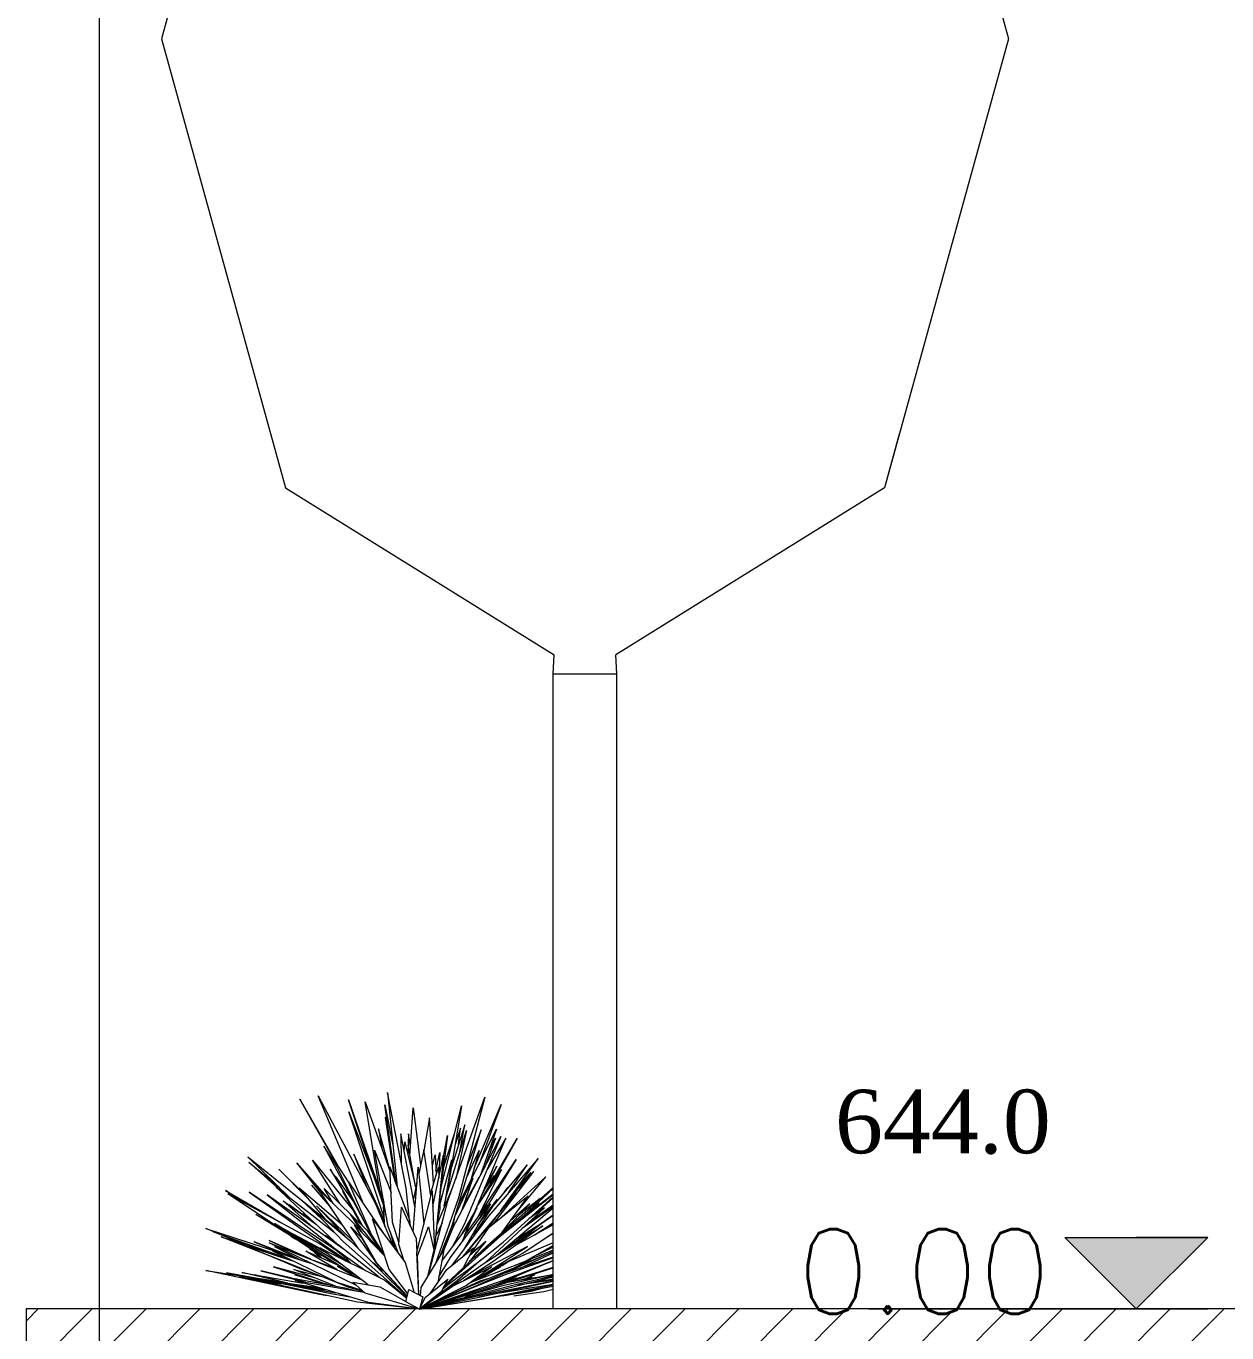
# Model space of a CAD drawing. Header units: millimetres. Extents: x 476244520 to 476657119, y 4620824743 to 4621446928.
# Drawn here: x 476544212 to 476549883, y 4621025854 to 4621032026 of the extents above; entities that cross this region are included whole.
import ezdxf

# ---------------------------------------------------------------- set-up
doc = ezdxf.new("R2010")
doc.units = ezdxf.units.MM
doc.header["$MEASUREMENT"] = 0
for name, color, linetype, lineweight in [('0_Pen_No__1_Pen_No__250', 7, 'Continuous', 0), ('0_Pen_No__250_Pen_No__142', 142, 'Continuous', 0), ('2D Drafting - General_Pen_No__7_Pen_No__250', 7, 'Continuous', 0), ('2D Drafting - General_Pen_No__7_Pen_No__7', 7, 'Continuous', 0), ('New_Interior - Furniture _Pen_No__7', 7, 'Continuous', 0), ('New_New_piketebi_Pen_No__7_Pen_No__1', 1, 'Continuous', 0), ('New_Structural - Bearing_Pen_No__1', 1, 'Continuous', 0), ('New_Structural - Bearing_Pen_No__7', 7, 'Continuous', 0), ('zoma_Pen_No__1_Pen_No__142', 142, 'Continuous', 0)]:
    doc.layers.add(name, color=color, linetype=linetype, lineweight=lineweight)
doc.styles.add('GENERATED_STYLE_7', font='times.ttf')

msp = doc.modelspace()

# ---------------------------------------------------------------- hatches: boundary and pattern name
at = {"layer": '0_Pen_No__250_Pen_No__142', "linetype": 'Continuous', "lineweight": 0}
msp.add_hatch(color=142, dxfattribs=at).paths.add_polyline_path([(476549455.02, 4621025966.681), (476549117.491, 4621026304.374), (476549792.713, 4621026304.209)])
at = {"layer": '2D Drafting - General_Pen_No__7_Pen_No__7', "linetype": 'Continuous', "lineweight": 0}
h = msp.add_hatch(dxfattribs=at)
h.set_pattern_fill('MASONRY_BLOCK', style=0, pattern_type=2)
h.set_pattern_definition([(45, (476844527.15, 4621385791.04), (-127.27922, 127.27922), [])])
h.paths.add_polyline_path([(476544212.138, 4621025966.681), (476544212.138, 4621025409.695), (476553246.457, 4621025409.695), (476570925.527, 4621023110.182), (476576163.4, 4621023110.189), (476576163.4, 4621023667.311), (476570925.391, 4621023666.024), (476553225.73, 4621025966.681)])

# ---------------------------------------------------------------- linework, layer by layer
at = {"layer": '0_Pen_No__1_Pen_No__250', "color": 7, "linetype": 'Continuous', "lineweight": 0, "flags": 128}
for points in [[(476549455.02, 4621025966.681), (476549117.491, 4621026304.374), (476549455.102, 4621026304.292)], [(476549455.02, 4621025966.681), (476549792.713, 4621026304.209), (476549455.102, 4621026304.292)], [(476548192.631, 4621025966.989), (476549792.631, 4621025966.598)]]:
    msp.add_lwpolyline(points, dxfattribs=at)
at = {"layer": '0_Pen_No__250_Pen_No__142', "color": 142, "linetype": 'Continuous', "lineweight": 0, "flags": 128}
msp.add_lwpolyline([(476549455.02, 4621025966.681), (476549117.491, 4621026304.374), (476549792.713, 4621026304.209)], close=True, dxfattribs=at)
at = {"layer": '2D Drafting - General_Pen_No__7_Pen_No__250', "color": 7, "linetype": 'Continuous', "lineweight": 0, "flags": 128}
msp.add_lwpolyline([(476544212.138, 4621025966.681), (476544212.138, 4621025409.695), (476553246.457, 4621025409.695), (476570925.527, 4621023110.182), (476576163.4, 4621023110.189), (476576163.4, 4621023667.311), (476570925.391, 4621023666.024), (476553225.73, 4621025966.681)], close=True, dxfattribs=at)
at = {"layer": 'New_Interior - Furniture _Pen_No__7', "color": 7, "linetype": 'Continuous', "lineweight": 0}
for p, q in [((476545437.236, 4621034087.345), (476544851.449, 4621031966.024)), ((476548265.663, 4621034087.345), (476548851.449, 4621031966.024)), ((476544851.449, 4621031966.024), (476545437.236, 4621029844.704)), ((476548851.449, 4621031966.024), (476548265.663, 4621029844.704)), ((476548335.593, 4621030097.941), (476548265.663, 4621029844.704)), ((476545437.236, 4621029844.704), (476546705.969, 4621029056.414)), ((476548265.663, 4621029844.704), (476546996.93, 4621029056.414)), ((476546701.449, 4621028966.024), (476546705.969, 4621029056.414)), ((476547001.449, 4621028966.024), (476546996.93, 4621029056.414)), ((476546701.449, 4621028966.024), (476546703.728, 4621028966.024)), ((476546701.449, 4621025966.024), (476546701.449, 4621028966.024)), ((476546703.728, 4621028966.024), (476546710.496, 4621028966.024)), ((476546710.496, 4621028966.024), (476546721.546, 4621028966.024)), ((476546721.546, 4621028966.024), (476546736.543, 4621028966.024)), ((476546736.543, 4621028966.024), (476546755.031, 4621028966.024)), ((476546755.031, 4621028966.024), (476546776.449, 4621028966.024)), ((476546776.449, 4621028966.024), (476546800.146, 4621028966.024)), ((476546800.146, 4621028966.024), (476546825.402, 4621028966.024)), ((476546825.402, 4621028966.024), (476546851.449, 4621028966.024)), ((476546851.449, 4621028966.024), (476546877.497, 4621028966.024)), ((476546877.497, 4621028966.024), (476546902.753, 4621028966.024)), ((476546902.753, 4621028966.024), (476546926.449, 4621028966.024)), ((476546926.449, 4621028966.024), (476546947.868, 4621028966.024)), ((476546947.868, 4621028966.024), (476546966.356, 4621028966.024)), ((476546966.356, 4621028966.024), (476546981.353, 4621028966.024)), ((476546981.353, 4621028966.024), (476546992.403, 4621028966.024)), ((476546992.403, 4621028966.024), (476546999.171, 4621028966.024)), ((476546999.171, 4621028966.024), (476547001.449, 4621028966.024)), ((476547001.449, 4621025966.024), (476547001.449, 4621028966.024)), ((476545805.465, 4621026463.139), (476545590.916, 4621026972.536)), ((476545590.916, 4621026972.536), (476545861.511, 4621026462.899)), ((476546006.88, 4621026536.342), (476545919.271, 4621026989.75)), ((476545919.271, 4621026989.75), (476545964.121, 4621026544.431)), ((476545677.059, 4621026653.485), (476545504.897, 4621026957.154)), ((476545504.897, 4621026957.154), (476545692.293, 4621026630.197)), ((476545892.177, 4621026480.781), (476545734.276, 4621026954.551)), ((476545734.276, 4621026954.551), (476545893.995, 4621026492.58)), ((476545882.955, 4621026524.512), (476545812.724, 4621026944.25)), ((476545812.724, 4621026944.25), (476545930.346, 4621026618.868)), ((476545960.338, 4621026554.608), (476545906.4, 4621026930.602)), ((476545906.4, 4621026930.602), (476545945.268, 4621026731.622)), ((476546025.022, 4621026692.155), (476546040.212, 4621026916.593)), ((476546040.212, 4621026916.593), (476546075.211, 4621026647.495)), ((476546168.024, 4621026521.238), (476546268.329, 4621026925.334)), ((476546268.329, 4621026925.334), (476546199.544, 4621026508.277)), ((476546204.084, 4621026476.729), (476546378.258, 4621026967.346)), ((476546378.258, 4621026967.346), (476546254.797, 4621026492.165)), ((476546328.109, 4621026631.024), (476546456.18, 4621026932.691)), ((476546456.18, 4621026932.691), (476546349.324, 4621026647.06)), ((476545891.276, 4621026431.727), (476545736.617, 4621026898.273)), ((476545736.617, 4621026898.273), (476545860.82, 4621026574.866)), ((476545955.638, 4621026567.25), (476545910.103, 4621026872.897)), ((476545910.103, 4621026872.897), (476545925.616, 4621026796.647)), ((476546117.249, 4621026869.675), (476546090.824, 4621026713.566)), ((476546136.714, 4621026558.423), (476546117.249, 4621026869.675)), ((476545930.111, 4621026623.323), (476545875.829, 4621026817.034)), ((476545875.829, 4621026817.034), (476545891.754, 4621026725.626)), ((476546048.571, 4621026450.38), (476545981.262, 4621026793.128)), ((476545981.262, 4621026793.128), (476545983.583, 4621026656.915)), ((476546018.372, 4621026793.617), (476546014.53, 4621026696.768)), ((476546027.884, 4621026734.442), (476546018.372, 4621026793.617)), ((476546202.65, 4621026786.555), (476546162.318, 4621026477.515)), ((476546183.135, 4621026685.664), (476546202.65, 4621026786.555)), ((476546233.74, 4621026792.074), (476546183.182, 4621026637.385)), ((476546197.753, 4621026502.393), (476546291.122, 4621026809.13)), ((476546283.564, 4621026836.466), (476546219.923, 4621026631.839)), ((476546224.135, 4621026360.105), (476546360.394, 4621026812.859)), ((476546233.072, 4621026783.295), (476546233.74, 4621026792.074)), ((476546263.827, 4621026819.9), (476546238.433, 4621026744.07)), ((476546291.122, 4621026809.13), (476546241.175, 4621026581.209)), ((476546252.884, 4621026455.633), (476546434.162, 4621026815.458)), ((476546254.479, 4621026742.948), (476546263.827, 4621026819.9)), ((476546260.333, 4621026707.984), (476546283.564, 4621026836.466)), ((476546360.394, 4621026812.859), (476546292.244, 4621026636.293)), ((476546434.162, 4621026815.458), (476546356.216, 4621026594.694)), ((476545679.406, 4621026640.369), (476545618.286, 4621026736.093)), ((476545618.286, 4621026736.093), (476545852.747, 4621026296.483)), ((476545997.812, 4621026708.851), (476546000.592, 4621026755.55)), ((476546000.592, 4621026755.55), (476546052.205, 4621026537.874)), ((476546016.779, 4621026739.74), (476546015.026, 4621026694.675)), ((476546050.516, 4621026544.998), (476546016.779, 4621026739.74)), ((476546226.182, 4621026346.262), (476546454.103, 4621026781.709)), ((476546454.103, 4621026781.709), (476546280.692, 4621026365.682)), ((476546329.562, 4621026422.815), (476546476.93, 4621026773.985)), ((476546370.763, 4621026497.098), (476546530.763, 4621026771.638)), ((476546429.002, 4621026773.129), (476546376.264, 4621026632.997)), ((476546476.93, 4621026773.985), (476546389.113, 4621026625.794)), ((476546397.642, 4621026712.023), (476546429.002, 4621026773.129)), ((476546530.763, 4621026771.638), (476546403.138, 4621026544.532)), ((476545456.916, 4621026491.91), (476545259.393, 4621026685.449)), ((476545259.393, 4621026685.449), (476545679.286, 4621026347.238)), ((476545426.163, 4621026515.802), (476545263.822, 4621026660.127)), ((476545263.822, 4621026660.127), (476545406.685, 4621026541.128)), ((476545693.497, 4621026464.321), (476545564.403, 4621026668.66)), ((476545564.403, 4621026668.66), (476545757.717, 4621026430.377)), ((476545821.449, 4621026355.851), (476545659.325, 4621026680.593)), ((476545659.325, 4621026680.593), (476545736.757, 4621026562.228)), ((476545904.517, 4621026381.456), (476545759.472, 4621026698.301)), ((476545759.472, 4621026698.301), (476545822.336, 4621026536.681)), ((476545921.67, 4621026356.482), (476545857.322, 4621026717.074)), ((476545857.322, 4621026717.074), (476545935.776, 4621026516.12)), ((476546090.087, 4621026718.377), (476546066.32, 4621026605.13)), ((476546123.406, 4621026501.004), (476546090.087, 4621026718.377)), ((476546131.419, 4621026643.095), (476546143.946, 4621026694.245)), ((476546132.298, 4621026450.139), (476546183.791, 4621026692.216)), ((476546183.791, 4621026692.216), (476546139.985, 4621026254.214)), ((476546143.946, 4621026694.245), (476546148.644, 4621026599.93)), ((476546147.661, 4621026619.656), (476546165.662, 4621026706.135)), ((476546165.662, 4621026706.135), (476546160.486, 4621026595.61)), ((476546165.268, 4621026457.671), (476546221.832, 4621026670.478)), ((476546221.832, 4621026670.478), (476546184.376, 4621026442.892)), ((476546291.879, 4621026585.203), (476546352.003, 4621026714.846)), ((476546352.003, 4621026714.846), (476546310.989, 4621026570.968)), ((476546354.132, 4621026416.548), (476546525.96, 4621026672.297)), ((476546525.96, 4621026672.297), (476546354.282, 4621026394.896)), ((476546630.216, 4621026677.085), (476546395.054, 4621026404.907)), ((476546452.362, 4621026428.264), (476546630.216, 4621026677.085)), ((476545532.026, 4621026502.112), (476545405.536, 4621026626.716)), ((476545405.536, 4621026626.716), (476545544.49, 4621026487.146)), ((476545609.359, 4621026508.203), (476545491.213, 4621026656.522)), ((476545491.213, 4621026656.522), (476545646.471, 4621026480.332)), ((476545676.619, 4621026584.262), (476545647.644, 4621026626.251)), ((476545647.644, 4621026626.251), (476545715.028, 4621026511.669)), ((476545843.424, 4621026620.163), (476545837.341, 4621026643.211)), ((476545837.341, 4621026643.211), (476545840.635, 4621026635.428)), ((476545943.137, 4621026376.827), (476545929.335, 4621026637.999)), ((476545929.335, 4621026637.999), (476546022.496, 4621026387.415)), ((476546039.239, 4621026330.856), (476546063.135, 4621026636.912)), ((476546063.135, 4621026636.912), (476546090.116, 4621026367.672)), ((476546122.295, 4621026508.254), (476546159.078, 4621026636.233)), ((476546159.078, 4621026636.233), (476546160.872, 4621026584.472)), ((476546222.065, 4621026638.726), (476546222.928, 4621026650.057)), ((476546457.751, 4621026624.549), (476546344.727, 4621026458.951)), ((476546344.919, 4621026398.054), (476546457.751, 4621026624.549)), ((476546435.466, 4621026640.906), (476546361.382, 4621026498.64)), ((476546379.054, 4621026540.752), (476546435.466, 4621026640.906)), ((476546578.195, 4621026647.694), (476546419.464, 4621026457.334)), ((476546419.637, 4621026368.329), (476546610.117, 4621026616.6)), ((476546490.637, 4621026515.536), (476546578.195, 4621026647.694)), ((476546610.117, 4621026616.6), (476546496.492, 4621026490.002)), ((476546509.531, 4621026508.244), (476546595.053, 4621026611.064)), ((476546595.053, 4621026611.064), (476546514.805, 4621026510.406)), ((476545686.086, 4621026268.727), (476545393.298, 4621026541.335)), ((476545393.298, 4621026541.335), (476545667.102, 4621026328.615)), ((476545623.777, 4621026391.949), (476545501.894, 4621026538.29)), ((476545501.894, 4621026538.29), (476545706.379, 4621026363.287)), ((476545602.167, 4621026522.679), (476545548.989, 4621026590.126)), ((476545548.989, 4621026590.126), (476545645.779, 4621026480.463)), ((476545641.989, 4621026459.465), (476545560.167, 4621026551.677)), ((476545560.167, 4621026551.677), (476545653.823, 4621026441.789)), ((476545596.029, 4621026528.114), (476545574.112, 4621026557.425)), ((476545574.112, 4621026557.425), (476545578.242, 4621026553.024)), ((476545802.038, 4621026358.023), (476545671.056, 4621026594.297)), ((476545671.056, 4621026594.297), (476545760.059, 4621026470.272)), ((476545842.735, 4621026318.848), (476545734.354, 4621026567.749)), ((476545734.354, 4621026567.749), (476545903.452, 4621026318.995)), ((476545862.31, 4621026584.227), (476545879.927, 4621026542.609)), ((476546057.297, 4621026562.136), (476546041.469, 4621026486.72)), ((476546224.543, 4621026537.176), (476546151.025, 4621026364.607)), ((476546223.986, 4621026532.789), (476546224.543, 4621026537.176)), ((476546239.257, 4621026410.352), (476546322.15, 4621026584.473)), ((476546322.15, 4621026584.473), (476546268.914, 4621026427.903)), ((476546349.976, 4621026587.285), (476546280.145, 4621026460.932)), ((476546345.081, 4621026573.422), (476546349.976, 4621026587.285)), ((476546422.477, 4621026597.72), (476546383.616, 4621026541.337)), ((476546401.754, 4621026550.275), (476546422.477, 4621026597.72)), ((476546408.475, 4621026281.773), (476546701.449, 4621026540.457)), ((476546666.182, 4621026591.029), (476546441.763, 4621026386.04)), ((476546469.57, 4621026517.424), (476546486.459, 4621026539.975)), ((476546486.459, 4621026539.975), (476546476.217, 4621026525.396)), ((476546493.969, 4621026519.392), (476546510.165, 4621026543.36)), ((476546510.165, 4621026543.36), (476546505.307, 4621026537.678)), ((476546530.123, 4621026425.502), (476546666.182, 4621026591.029)), ((476545244.158, 4621026467.83), (476545153.926, 4621026526.24)), ((476545153.926, 4621026526.24), (476545414.667, 4621026375.489)), ((476545560.309, 4621026246.726), (476545164.512, 4621026510.962)), ((476545164.512, 4621026510.962), (476545597.504, 4621026276.472)), ((476545660.94, 4621026253.479), (476545265.996, 4621026518.14)), ((476545265.996, 4621026518.14), (476545622.458, 4621026266.837)), ((476545706.94, 4621026252.285), (476545351.026, 4621026505.555)), ((476545351.026, 4621026505.555), (476545670.187, 4621026251.798)), ((476545565.493, 4621026352.939), (476545425.548, 4621026477.258)), ((476545425.548, 4621026477.258), (476545582.734, 4621026364.955)), ((476545590.077, 4621026410.052), (476545512.057, 4621026481.091)), ((476545512.057, 4621026481.091), (476545607.941, 4621026391.165)), ((476545780.21, 4621026253.008), (476545595.064, 4621026529.554)), ((476545595.064, 4621026529.554), (476545788.903, 4621026341.919)), ((476545661.52, 4621026465.226), (476545620.297, 4621026536.007)), ((476545620.297, 4621026536.007), (476545820.98, 4621026339.473)), ((476545636.8, 4621026490.636), (476545652.011, 4621026474.43)), ((476545792.335, 4621026367.525), (476545707.353, 4621026521.814)), ((476545707.353, 4621026521.814), (476545721.895, 4621026502.589)), ((476545899.333, 4621026481.654), (476545889.783, 4621026504.764)), ((476545907.319, 4621026436.903), (476545892.177, 4621026480.781)), ((476545893.995, 4621026492.58), (476545901.273, 4621026470.783)), ((476545894.062, 4621026475.319), (476545914.774, 4621026395.126)), ((476545898.432, 4621026483.834), (476545898.338, 4621026485.427)), ((476545898.338, 4621026485.427), (476545898.788, 4621026484.707)), ((476546026.591, 4621026357.58), (476546006.88, 4621026536.342)), ((476546041.469, 4621026486.72), (476546041.483, 4621026486.476)), ((476546056.674, 4621026233.73), (476546129.366, 4621026524.872)), ((476546110.842, 4621026122.417), (476546204.084, 4621026476.729)), ((476546129.366, 4621026524.872), (476546140.552, 4621026239.756)), ((476546254.797, 4621026492.165), (476546143.96, 4621026177.166)), ((476546164.105, 4621026491.213), (476546165.91, 4621026439.157)), ((476546179.172, 4621026509.978), (476546164.982, 4621026465.943)), ((476546186.217, 4621026454.077), (476546197.753, 4621026502.393)), ((476546437.198, 4621026484.007), (476546337.778, 4621026334.481)), ((476546344.599, 4621026360.489), (476546437.198, 4621026484.007)), ((476546351.931, 4621026476.119), (476546366.1, 4621026496.608)), ((476546357.347, 4621026310.049), (476546525.997, 4621026515.801)), ((476546366.1, 4621026496.608), (476546359.44, 4621026480.508)), ((476546525.997, 4621026515.801), (476546359.636, 4621026318.031)), ((476546583.335, 4621026499.363), (476546398.46, 4621026351.378)), ((476546701.449, 4621026506.118), (476546452.92, 4621026310.275)), ((476546458.217, 4621026325.693), (476546583.335, 4621026499.363)), ((476546465.438, 4621026282.153), (476546701.449, 4621026496.683)), ((476546639.874, 4621026488.037), (476546541.136, 4621026411.127)), ((476546701.449, 4621026536.088), (476546541.545, 4621026387.363)), ((476546701.449, 4621026509.297), (476546574.208, 4621026409.057)), ((476546607.197, 4621026406.885), (476546701.449, 4621026491.976)), ((476546630.314, 4621026477.647), (476546639.874, 4621026488.037)), ((476546701.449, 4621026506.446), (476546642.929, 4621026460.004)), ((476545468.028, 4621026446.908), (476545454.093, 4621026459.417)), ((476545454.093, 4621026459.417), (476545575.736, 4621026371.471)), ((476545545.943, 4621026393.011), (476545520.738, 4621026420.536)), ((476545520.738, 4621026420.536), (476545528.128, 4621026415.798)), ((476545708.669, 4621026284.668), (476545559.82, 4621026442.042)), ((476545559.82, 4621026442.042), (476545747.574, 4621026285.334)), ((476545758.942, 4621026284.776), (476545583.903, 4621026453.563)), ((476545583.903, 4621026453.563), (476545730.089, 4621026299.928)), ((476545861.511, 4621026462.899), (476545946.481, 4621026260.232)), ((476545878.405, 4621026422.605), (476545904.688, 4621026378.58)), ((476545903.411, 4621026400.076), (476545891.276, 4621026431.727)), ((476545905.981, 4621026356.832), (476545900.396, 4621026450.796)), ((476545972.04, 4621026270.346), (476545984.186, 4621026447.182)), ((476545984.186, 4621026447.182), (476546054.049, 4621026299.561)), ((476546165.91, 4621026439.157), (476546151.292, 4621026367.27)), ((476546216.351, 4621026210.352), (476546405.251, 4621026463.091)), ((476546342.753, 4621026445.505), (476546267.433, 4621026315.945)), ((476546405.251, 4621026463.091), (476546277.151, 4621026246.389)), ((476546279.013, 4621026331.335), (476546342.753, 4621026445.505)), ((476546282.96, 4621026312.749), (476546389.601, 4621026459.571)), ((476546292.808, 4621026335.231), (476546327.979, 4621026419.041)), ((476546294.088, 4621026338.282), (476546335.516, 4621026432.068)), ((476546635.337, 4621026466.069), (476546316.598, 4621026198.596)), ((476546332.388, 4621026427.675), (476546330.474, 4621026424.987)), ((476546335.516, 4621026432.068), (476546334.291, 4621026430.349)), ((476546389.601, 4621026459.571), (476546349.123, 4621026387.994)), ((476546397.063, 4621026430.47), (476546358.945, 4621026384.757)), ((476546382.875, 4621026187.256), (476546660.61, 4621026444.951)), ((476546432.472, 4621026218.835), (476546701.449, 4621026444.312)), ((476546465.413, 4621026332.046), (476546590.71, 4621026462.899)), ((476546590.71, 4621026462.899), (476546499.797, 4621026383.408)), ((476546552.041, 4621026388.383), (476546635.337, 4621026466.069)), ((476546701.449, 4621026448.405), (476546554.52, 4621026346.516)), ((476546566.531, 4621026408.33), (476546581.032, 4621026424.089)), ((476546660.61, 4621026444.951), (476546586.187, 4621026391.912)), ((476546701.449, 4621026456.901), (476546587.549, 4621026377.162)), ((476546682.547, 4621026435.297), (476546701.449, 4621026451.582)), ((476545467.14, 4621026308.926), (476545297.244, 4621026412.253)), ((476545297.244, 4621026412.253), (476545374.706, 4621026369.856)), ((476545386.214, 4621026362.953), (476545341.819, 4621026389.584)), ((476545341.819, 4621026389.584), (476545370.582, 4621026373.389)), ((476545702.067, 4621026176.698), (476545385.401, 4621026370.98)), ((476545385.401, 4621026370.98), (476545632.415, 4621026230.087)), ((476545736.802, 4621026141.965), (476545391.592, 4621026364.156)), ((476545391.592, 4621026364.156), (476545428.244, 4621026344.695)), ((476545871.268, 4621026253.551), (476545743.252, 4621026412.083)), ((476545743.252, 4621026412.083), (476545797.957, 4621026328.003)), ((476545859.73, 4621026194.349), (476545745.176, 4621026354.63)), ((476545745.176, 4621026354.63), (476545798.663, 4621026299.834)), ((476545865.687, 4621026184.06), (476545762.393, 4621026362.485)), ((476545762.393, 4621026362.485), (476545769.169, 4621026355.706)), ((476545868.062, 4621026182.472), (476545766.675, 4621026360.075)), ((476545766.675, 4621026360.075), (476545905.104, 4621026218.153)), ((476545837.782, 4621026330.222), (476545821.449, 4621026355.851)), ((476545926.522, 4621026152.669), (476545847.996, 4621026392.752)), ((476545847.996, 4621026392.752), (476546002.083, 4621026185.416)), ((476545970.405, 4621026228.04), (476545921.67, 4621026356.482)), ((476545972.756, 4621026280.77), (476545943.137, 4621026376.827)), ((476546022.496, 4621026387.415), (476546025.61, 4621026359.653)), ((476546060.662, 4621026217.762), (476546112.946, 4621026354.506)), ((476546112.946, 4621026354.506), (476546137.97, 4621026246.278)), ((476546176.786, 4621026372.999), (476546145.258, 4621026306.939)), ((476546168.007, 4621026216.92), (476546224.135, 4621026360.105)), ((476546174.725, 4621026192.731), (476546305.856, 4621026367.011)), ((476546228.761, 4621026355.198), (476546181.031, 4621026238.45)), ((476546280.692, 4621026365.682), (476546223.799, 4621026257.953)), ((476546395.054, 4621026404.907), (476546225.202, 4621026175.87)), ((476546227.929, 4621026353.164), (476546238.578, 4621026408.096)), ((476546246.737, 4621026385.533), (476546228.761, 4621026355.198)), ((476546305.856, 4621026367.011), (476546270.092, 4621026282.254)), ((476546309.247, 4621026222.399), (476546430.618, 4621026397.87)), ((476546365.05, 4621026319.447), (476546430.749, 4621026398.026)), ((476546370.731, 4621026179.524), (476546652.552, 4621026358.962)), ((476546652.552, 4621026358.962), (476546411.952, 4621026186.369)), ((476546430.749, 4621026398.026), (476546439.531, 4621026410.314)), ((476546475.66, 4621026250.598), (476546701.449, 4621026409.845)), ((476546701.449, 4621026410.254), (476546510.067, 4621026276.396)), ((476546640.735, 4621026367.789), (476546521.747, 4621026293.672)), ((476546701.449, 4621026363.745), (476546527.27, 4621026269.092)), ((476546543.004, 4621026289.212), (476546636.127, 4621026363.773)), ((476546612.176, 4621026315.232), (476546701.449, 4621026372.502)), ((476546701.449, 4621026372.145), (476546618.159, 4621026318.483)), ((476545107.003, 4621026327.451), (476545061.504, 4621026347.043)), ((476545061.504, 4621026347.043), (476545403.575, 4621026234.701)), ((476545346.368, 4621026234.617), (476545097.736, 4621026330.814)), ((476545097.736, 4621026330.814), (476545455.402, 4621026201.033)), ((476545245.994, 4621026267.602), (476545112.105, 4621026325.255)), ((476545362.03, 4621026217.638), (476545133.667, 4621026306.94)), ((476545133.667, 4621026306.94), (476545230.503, 4621026274.273)), ((476545194.756, 4621026287.754), (476545187.677, 4621026290.607)), ((476545187.677, 4621026290.607), (476545209.168, 4621026283.46)), ((476545470.395, 4621026306.753), (476545462.989, 4621026310.631)), ((476545462.989, 4621026310.631), (476545486.102, 4621026296.267)), ((476545475.144, 4621026319.792), (476545606.102, 4621026250.256)), ((476545634.319, 4621026303.962), (476545624.734, 4621026314.422)), ((476545624.734, 4621026314.422), (476545656.586, 4621026296.193)), ((476545679.286, 4621026347.238), (476545714.063, 4621026313.303)), ((476545820.98, 4621026339.473), (476545892.216, 4621026232.591)), ((476545839.317, 4621026293.118), (476545871.034, 4621026262.416)), ((476545902.566, 4621026225.911), (476545842.735, 4621026318.848)), ((476545852.747, 4621026296.483), (476545899.548, 4621026225.255)), ((476545903.452, 4621026318.995), (476545904.565, 4621026316.634)), ((476545931.332, 4621026331.019), (476545951.284, 4621026253.77)), ((476546054.049, 4621026299.561), (476546057.073, 4621026235.329)), ((476546452.92, 4621026310.275), (476546182.44, 4621026067.425)), ((476546183.44, 4621026242.433), (476546226.182, 4621026346.262)), ((476546359.636, 4621026318.031), (476546272.252, 4621026211.989)), ((476546281.956, 4621026219.925), (476546357.347, 4621026310.049)), ((476546286.157, 4621026320.326), (476546292.558, 4621026334.818)), ((476546291.61, 4621026333.249), (476546292.808, 4621026335.231)), ((476546346.266, 4621026343.62), (476546314.254, 4621026309.154)), ((476546336.913, 4621026326.506), (476546346.266, 4621026343.62)), ((476546557.245, 4621026229.982), (476546701.449, 4621026325.379)), ((476546659.1, 4621026297.363), (476546701.449, 4621026324.665)), ((476545219.587, 4621026277.956), (476545189.945, 4621026289.43)), ((476545189.945, 4621026289.43), (476545217.966, 4621026279.671)), ((476545732.998, 4621026069.636), (476545205.708, 4621026280.841)), ((476545205.708, 4621026280.841), (476545469.605, 4621026194.119)), ((476545216.42, 4621026279.024), (476545206.51, 4621026283.017)), ((476545482.7, 4621026207.432), (476545289.655, 4621026284.148)), ((476545289.655, 4621026284.148), (476545415.146, 4621026231.623)), ((476545556.426, 4621026201.39), (476545359.115, 4621026289.367)), ((476545359.115, 4621026289.367), (476545500.831, 4621026223.461)), ((476545772.873, 4621026076.828), (476545360.635, 4621026279.117)), ((476545360.635, 4621026279.117), (476545791.716, 4621026107.983)), ((476545681.575, 4621026090.925), (476545376.485, 4621026239.453)), ((476545376.485, 4621026239.453), (476545555.709, 4621026183.392)), ((476545499.945, 4621026201.256), (476545386.947, 4621026260.579)), ((476545386.947, 4621026260.579), (476545427.544, 4621026246.284)), ((476545431.391, 4621026222.278), (476545391.533, 4621026240.079)), ((476545391.533, 4621026240.079), (476545509.234, 4621026197.93)), ((476545679.519, 4621026152.524), (476545533.79, 4621026240.321)), ((476545533.79, 4621026240.321), (476545689.908, 4621026172.148)), ((476545580.712, 4621026235.492), (476545552.499, 4621026249.937)), ((476545552.499, 4621026249.937), (476545591.467, 4621026226.719)), ((476545655.285, 4621026194.433), (476545560.309, 4621026246.726)), ((476545607.663, 4621026208.063), (476545572.99, 4621026233.933)), ((476545572.99, 4621026233.933), (476545609.066, 4621026219.847)), ((476545597.504, 4621026276.472), (476545722.616, 4621026194.28)), ((476545828.234, 4621026079.992), (476545599.377, 4621026255.41)), ((476545599.377, 4621026255.41), (476545906.429, 4621026103.103)), ((476545622.458, 4621026266.837), (476545741.872, 4621026186.584)), ((476545655.878, 4621026263.175), (476545625.771, 4621026283.166)), ((476545625.771, 4621026283.166), (476545720.289, 4621026210.139)), ((476545696.867, 4621026228.236), (476545660.94, 4621026253.479)), ((476545670.187, 4621026251.798), (476545814.295, 4621026148.804)), ((476545878.714, 4621026116.85), (476545686.086, 4621026268.727)), ((476546009.841, 4621026019.063), (476545708.669, 4621026284.668)), ((476545747.574, 4621026285.334), (476546011.143, 4621026024.277)), ((476545842.559, 4621026282.275), (476545904.353, 4621026220.448)), ((476545871.034, 4621026262.416), (476545888.649, 4621026236.16)), ((476545892.409, 4621026236.12), (476545895.889, 4621026228.916)), ((476545941.348, 4621026272.475), (476545949.432, 4621026260.939)), ((476545997.226, 4621026191.95), (476545972.04, 4621026270.346)), ((476546066.436, 4621026033.884), (476546056.674, 4621026233.73)), ((476546077.578, 4621026067.428), (476546184.286, 4621026243.833)), ((476546137.97, 4621026246.278), (476546105.736, 4621026113.977)), ((476546140.552, 4621026239.756), (476546109.674, 4621026120.488)), ((476546184.286, 4621026243.833), (476546156.147, 4621026093.442)), ((476546199.632, 4621026152.6), (476546324.515, 4621026254.73)), ((476546277.151, 4621026246.389), (476546220.117, 4621026169.353)), ((476546324.515, 4621026254.73), (476546276.73, 4621026161.34)), ((476546382.817, 4621026286.982), (476546277.39, 4621026156.537)), ((476546290.001, 4621026066.313), (476546701.449, 4621026237.927)), ((476546306.933, 4621026220.368), (476546382.817, 4621026286.982)), ((476546347.999, 4621026256.417), (476546314.909, 4621026230.585)), ((476546315.335, 4621026198.883), (476546340.935, 4621026235.162)), ((476546580.658, 4621026261.217), (476546315.422, 4621026123.452)), ((476546328.559, 4621026100.298), (476546580.658, 4621026261.217)), ((476546701.449, 4621026237.202), (476546331.879, 4621026073.372)), ((476546342.668, 4621026220.473), (476546408.475, 4621026281.773)), ((476546356.234, 4621026194.967), (476546465.438, 4621026282.153)), ((476546389.842, 4621026139.415), (476546557.245, 4621026229.982)), ((476546520.427, 4621026280.887), (476546443.102, 4621026225.604)), ((476546444.076, 4621026228.563), (476546520.427, 4621026280.887)), ((476546449.986, 4621026232.613), (476546475.66, 4621026250.598)), ((476546510.067, 4621026276.396), (476546454.164, 4621026237.019)), ((476546701.449, 4621026278.866), (476546483.795, 4621026187.307)), ((476546701.449, 4621026243.537), (476546525.064, 4621026173.899)), ((476546544.965, 4621026159.565), (476546701.449, 4621026231.695)), ((476546564.156, 4621026189.333), (476546701.449, 4621026266.421)), ((476546701.449, 4621026258.195), (476546600.741, 4621026209.875)), ((476546643.613, 4621026233.947), (476546701.449, 4621026259.924)), ((476545514.095, 4621026152.16), (476545342.432, 4621026226.077)), ((476545464.094, 4621026214.826), (476545490.811, 4621026206.051)), ((476545567.307, 4621026197.07), (476545659.409, 4621026164.639)), ((476545608.589, 4621026220.143), (476545676.146, 4621026178.158)), ((476545730.854, 4621026145.794), (476545682.338, 4621026168.826)), ((476545682.338, 4621026168.826), (476545770.529, 4621026116.394)), ((476545744.99, 4621026183.182), (476545704.754, 4621026227.094)), ((476545846.136, 4621026187.711), (476545857.914, 4621026180.97)), ((476545857.914, 4621026180.97), (476545891.727, 4621026146.694)), ((476546012.032, 4621026027.84), (476545865.687, 4621026184.06)), ((476546012.086, 4621026028.054), (476545868.062, 4621026182.472)), ((476545874.178, 4621026174.134), (476545871.58, 4621026177.769)), ((476546011.982, 4621026027.639), (476545874.178, 4621026174.134)), ((476546002.083, 4621026185.416), (476546045.411, 4621026045.054)), ((476546067.316, 4621026033.416), (476546060.662, 4621026217.762)), ((476546069.741, 4621025966.238), (476546370.731, 4621026179.524)), ((476546137.271, 4621026227.085), (476546136.588, 4621026220.251)), ((476546160.677, 4621026117.651), (476546216.351, 4621026210.352)), ((476546201.173, 4621026079.573), (476546363.116, 4621026200.089)), ((476546225.547, 4621026176.687), (476546223.683, 4621026172.269)), ((476546363.116, 4621026200.089), (476546248.3, 4621026099.998)), ((476546411.952, 4621026186.369), (476546277.155, 4621026099.659)), ((476546316.598, 4621026198.596), (476546294.797, 4621026178.075)), ((476546325.987, 4621026206.475), (476546306.56, 4621026192.63)), ((476546593.841, 4621026200.265), (476546312.031, 4621026091.736)), ((476546369.427, 4621026124.12), (476546459.851, 4621026171.758)), ((476546432.641, 4621026081.464), (476546667.559, 4621026181.704)), ((476546459.851, 4621026171.758), (476546510.899, 4621026204.909)), ((476546462.086, 4621026100.72), (476546701.449, 4621026195.062)), ((476546701.449, 4621026207.84), (476546470.167, 4621026126.877)), ((476546701.449, 4621026210.997), (476546472.836, 4621026135.858)), ((476546522.293, 4621026163.201), (476546593.841, 4621026200.265)), ((476546525.064, 4621026173.899), (476546523.357, 4621026173.121)), ((476546664.449, 4621026180.377), (476546691.424, 4621026191.11)), ((476546682.094, 4621026204.635), (476546701.449, 4621026213.297)), ((476545598.08, 4621026034.33), (476545060.494, 4621026147.923)), ((476545060.494, 4621026147.923), (476545246.027, 4621026120.436)), ((476545356.774, 4621026100.669), (476545158.968, 4621026137.087)), ((476545158.968, 4621026137.087), (476545365.3, 4621026097.624)), ((476545287.419, 4621026105.126), (476545220.035, 4621026119.062)), ((476545220.035, 4621026119.062), (476545376.079, 4621026095.022)), ((476545387.811, 4621026103.003), (476545230.884, 4621026138.782)), ((476545230.884, 4621026138.782), (476545318.044, 4621026122.958)), ((476545263.337, 4621026117.871), (476545421.734, 4621026094.404)), ((476545435.093, 4621026073.136), (476545270.405, 4621026107.581)), ((476545270.405, 4621026107.581), (476545403.829, 4621026088.325)), ((476545447.152, 4621026087.961), (476545291.702, 4621026127.365)), ((476545291.702, 4621026127.365), (476545520.651, 4621026089.06)), ((476545461.145, 4621026113.731), (476545319.88, 4621026146.787)), ((476545319.88, 4621026146.787), (476545490.616, 4621026104.311)), ((476545573.905, 4621026114.06), (476545379.642, 4621026165.155)), ((476545379.642, 4621026165.155), (476545647.94, 4621026079.612)), ((476545533.58, 4621026091.779), (476545453.592, 4621026115.111)), ((476545453.592, 4621026115.111), (476545716.902, 4621026067.016)), ((476545673.276, 4621026074.985), (476545476.165, 4621026152.493)), ((476545476.165, 4621026152.493), (476545609.184, 4621026119.229)), ((476545617.239, 4621026085.22), (476545480.62, 4621026127.208)), ((476545480.62, 4621026127.208), (476545547.981, 4621026111.482)), ((476545592.311, 4621026125.988), (476545514.095, 4621026152.16)), ((476545770.774, 4621026124.035), (476545736.802, 4621026141.965)), ((476545892.82, 4621026141.472), (476545889.361, 4621026157.994)), ((476546014.579, 4621026038.043), (476545926.522, 4621026152.669)), ((476546470.167, 4621026126.877), (476546069.741, 4621025966.238)), ((476546096.697, 4621026021.06), (476546203.039, 4621026106.803)), ((476546122.39, 4621026041.776), (476546199.632, 4621026152.6)), ((476546203.039, 4621026106.803), (476546172.243, 4621026047.932)), ((476546277.39, 4621026156.537), (476546184.546, 4621026071.451)), ((476546276.73, 4621026161.34), (476546187.641, 4621026077.367)), ((476546225.521, 4621026074.556), (476546411.391, 4621026164.922)), ((476546315.422, 4621026123.452), (476546281.675, 4621026101.857)), ((476546411.391, 4621026164.922), (476546291.824, 4621026077.663)), ((476546335.028, 4621026100.593), (476546399.163, 4621026144.458)), ((476546450.875, 4621026163.245), (476546345.038, 4621026104.448)), ((476546348.328, 4621026048.474), (476546701.108, 4621026160.86)), ((476546396.905, 4621026110.902), (476546355.382, 4621026097.255)), ((476546364.985, 4621026121.082), (476546450.875, 4621026163.245)), ((476546701.108, 4621026160.86), (476546410.314, 4621026074.861)), ((476546701.449, 4621026129.571), (476546455.924, 4621026074.478)), ((476546467.325, 4621026059.963), (476546701.449, 4621026119.021)), ((476546689.516, 4621026126.893), (476546477.405, 4621026089.594)), ((476546541.472, 4621026113.862), (476546478.782, 4621026101.153)), ((476546488.876, 4621026103.199), (476546529.726, 4621026121.676)), ((476546509.942, 4621026104.325), (476546699.418, 4621026161.636)), ((476546529.726, 4621026121.676), (476546522.834, 4621026119.95)), ((476546701.449, 4621026122.043), (476546523.465, 4621026080.292)), ((476546602.51, 4621026116.639), (476546533.285, 4621026099.421)), ((476546564.124, 4621026107.091), (476546616.465, 4621026129.065)), ((476546565.245, 4621026105.041), (476546602.51, 4621026116.639)), ((476546616.465, 4621026129.065), (476546574.772, 4621026120.613)), ((476546575.182, 4621026142.287), (476546575.67, 4621026142.457)), ((476546575.67, 4621026142.457), (476546576.397, 4621026142.805)), ((476546700.943, 4621026107.151), (476546600.143, 4621026088.269)), ((476546615.501, 4621026091.146), (476546685.099, 4621026114.896)), ((476546623.128, 4621026103.671), (476546701.449, 4621026125.75)), ((476546699.418, 4621026161.636), (476546646.704, 4621026144.771)), ((476546666.584, 4621026097.832), (476546700.943, 4621026107.151)), ((476545776.79, 4621025998.622), (476545314.035, 4621026099.534)), ((476545314.035, 4621026099.534), (476545419.233, 4621026085.284)), ((476545388.117, 4621026092.117), (476545346.974, 4621026102.046)), ((476545346.974, 4621026102.046), (476545593.556, 4621026067.377)), ((476545661.2, 4621026037.115), (476545365.684, 4621026095.943)), ((476545365.684, 4621026095.943), (476545674.787, 4621026043.218)), ((476545412.847, 4621026086.149), (476545403.238, 4621026088.468)), ((476545472.248, 4621026078.102), (476545434.78, 4621026086.633)), ((476545434.78, 4621026086.633), (476545622.159, 4621026058.87)), ((476545462.688, 4621026079.397), (476545628.803, 4621026056.894)), ((476545829.173, 4621025997.301), (476545482.666, 4621026100.357)), ((476545482.666, 4621026100.357), (476545807.331, 4621026045.654)), ((476545798.976, 4621026053.213), (476545681.575, 4621026090.925)), ((476545716.902, 4621026067.016), (476545769.196, 4621026052.08)), ((476545805.395, 4621026047.406), (476545732.998, 4621026069.636)), ((476545812.81, 4621026040.698), (476545755.174, 4621026092.84)), ((476545755.174, 4621026092.84), (476545882.91, 4621026070.376)), ((476545882.91, 4621026070.376), (476546005.582, 4621026002)), ((476545906.429, 4621026103.103), (476546009.299, 4621026016.891)), ((476545979.403, 4621026055.714), (476545976.28, 4621026065.592)), ((476546004.959, 4621025999.504), (476546019.735, 4621026058.694)), ((476546019.735, 4621026058.694), (476546085.389, 4621026023.815)), ((476546069.741, 4621025966.238), (476546462.086, 4621026100.72)), ((476546248.3, 4621026099.998), (476546069.741, 4621025966.238)), ((476546355.382, 4621026097.255), (476546069.741, 4621025966.238)), ((476546523.465, 4621026080.292), (476546069.741, 4621025966.238)), ((476546291.824, 4621026077.663), (476546069.741, 4621025966.238)), ((476546410.314, 4621026074.861), (476546069.741, 4621025966.238)), ((476546069.741, 4621025966.238), (476546225.521, 4621026074.556)), ((476546331.879, 4621026073.372), (476546069.741, 4621025966.238)), ((476546069.741, 4621025966.238), (476546290.001, 4621026066.313)), ((476546069.741, 4621025966.238), (476546467.325, 4621026059.963)), ((476546069.741, 4621025966.238), (476546348.328, 4621026048.474)), ((476546172.243, 4621026047.932), (476546069.741, 4621025966.238)), ((476546074.642, 4621026029.524), (476546077.578, 4621026067.428)), ((476546156.147, 4621026093.442), (476546119.432, 4621026039.392)), ((476546178.623, 4621026060.127), (476546201.173, 4621026079.573)), ((476546455.924, 4621026074.478), (476546294.731, 4621026029.298)), ((476546305.885, 4621026012.735), (476546701.449, 4621026097.137)), ((476546308.853, 4621026090.09), (476546328.559, 4621026100.298)), ((476546701.449, 4621026097.985), (476546347.67, 4621026026.593)), ((476546411.154, 4621026022.425), (476546701.449, 4621026080.606)), ((476546428.89, 4621026023.092), (476546701.449, 4621026074.509)), ((476546701.449, 4621026082.542), (476546428.969, 4621026037.944)), ((476546434.799, 4621026082.102), (476546433.672, 4621026081.904)), ((476546460.684, 4621026029.09), (476546596.718, 4621026050.961)), ((476546515.512, 4621026029.298), (476546656.397, 4621026049.229)), ((476546554.989, 4621026081.769), (476546533.28, 4621026076.6)), ((476546701.449, 4621026102.851), (476546554.989, 4621026081.769)), ((476546577.307, 4621026062.584), (476546563.481, 4621026059.96)), ((476546613.655, 4621026068.172), (476546577.307, 4621026062.584)), ((476546596.718, 4621026050.961), (476546650.807, 4621026064.956)), ((476546656.397, 4621026049.229), (476546701.449, 4621026060.008)), ((476545632.931, 4621026029.298), (476545598.08, 4621026034.33)), ((476545743.052, 4621026022.915), (476545661.2, 4621026037.115)), ((476546069.741, 4621025966.238), (476545776.79, 4621025998.622)), ((476546069.741, 4621025966.238), (476545812.81, 4621026040.698)), ((476546069.741, 4621025966.238), (476545829.173, 4621025997.301)), ((476546069.741, 4621025966.238), (476546004.959, 4621025999.504)), ((476546347.67, 4621026026.593), (476546069.741, 4621025966.238)), ((476546085.389, 4621026023.815), (476546069.741, 4621025966.238)), ((476546069.741, 4621025966.238), (476546428.89, 4621026023.092)), ((476546069.741, 4621025966.238), (476546411.154, 4621026022.425)), ((476546069.741, 4621025966.238), (476546096.697, 4621026021.06)), ((476546069.741, 4621025966.238), (476546305.885, 4621026012.735)), ((476546069.741, 4621025966.238), (476546235.583, 4621026012.173)), ((476546235.583, 4621026012.173), (476546246.396, 4621026018.384)), ((476546428.969, 4621026037.944), (476546352.407, 4621026022.661))]:
    msp.add_line(p, q, dxfattribs=at)
at = {"layer": 'New_Structural - Bearing_Pen_No__1', "color": 1, "linetype": 'Continuous', "lineweight": 0}
msp.add_line((476544556.394, 4621046996.649), (476544556.394, 4621020265.322), dxfattribs=at)
at = {"layer": 'New_Structural - Bearing_Pen_No__7', "color": 7, "linetype": 'Continuous', "lineweight": 0}
for p, q in [((476546006.073, 4621026029.298), (476546010.421, 4621026029.298)), ((476546283.369, 4621026029.298), (476546320.606, 4621026029.298))]:
    msp.add_line(p, q, dxfattribs=at)

# ---------------------------------------------------------------- texts
at = {"layer": 'New_New_piketebi_Pen_No__7_Pen_No__1', "color": 1, "linetype": 'Continuous', "lineweight": 0, "insert": (476549051.664, 4621026848.8), "char_height": 300, "attachment_point": 6, "style": 'GENERATED_STYLE_7'}
msp.add_mtext('\\A1;{\\pqr;\\fTimes New Roman|b0|i0|c0|p18;6\\fTimes New Roman|b0|i0|c0|p18;4\\fTimes New Roman|b0|i0|c0|p18;4.\\fTimes New Roman|b0|i0|c0|p18;0}', dxfattribs=at)
at = {"layer": 'zoma_Pen_No__1_Pen_No__142', "color": 142, "linetype": 'Continuous', "lineweight": 0, "insert": (476549052.705, 4621025943.733), "char_height": 400, "attachment_point": 9, "rotation": 359.9860128}
msp.add_mtext('\\A1;{\\pqr;\\Ftxt.shx;0\\Ftxt.shx;.00}', dxfattribs=at)

doc.saveas('drawing.dxf')
